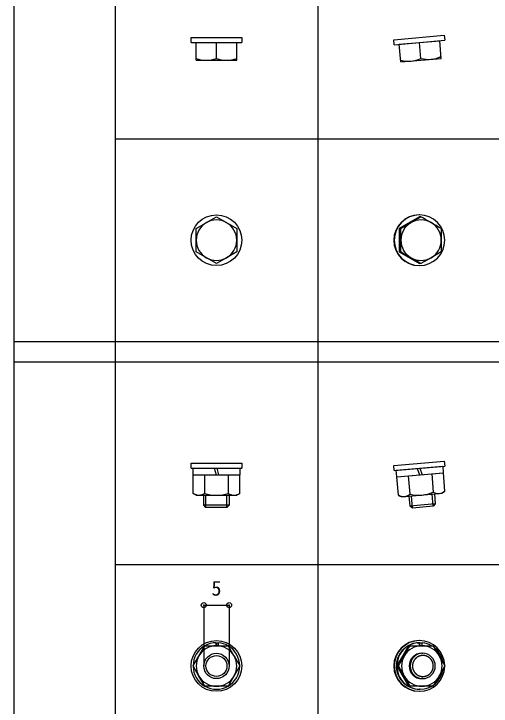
# Model space of a CAD drawing. Units: millimetres, scale not verified. Extents: x -390 to 390, y -260 to 278.
# Drawn here: x -390 to -295.8, y 4.1 to 140.7 of the extents above; entities that cross this region are included whole.
import ezdxf
from ezdxf.enums import TextEntityAlignment as Align

# ---------------------------------------------------------------- set-up
doc = ezdxf.new("R2010")
doc.units = ezdxf.units.MM
doc.header["$LTSCALE"] = 2
doc.header["$PDMODE"] = 32
doc.header["$PDSIZE"] = 1
for name, color, linetype in [('0-0_0-0', 3, 'Continuous'), ('0-1_0-1', 3, 'Continuous'), ('0-2_0-2', 3, 'Continuous'), ('0-3_0-3', 3, 'Continuous'), ('0-4_0-4', 3, 'Continuous'), ('0-F_0-F', 7, 'Continuous'), ('F-0_ 補助線', 4, 'Continuous')]:
    doc.layers.add(name, color=color, linetype=linetype)
doc.styles.add('ＭＳ ゴシック', font='')
doc.styles.get('ＭＳ ゴシック').set_extended_font_data('MS Gothic')

msp = doc.modelspace()

# ---------------------------------------------------------------- linework, layer by layer
at = {"layer": '0-0_0-0'}
for p, q in [((-355, 136), (-345, 136)), ((-355, 135), (-355, 136)), ((-345, 136), (-345, 135)), ((-314.981, 135.564), (-305.019, 136.436)), ((-314.894, 134.568), (-314.981, 135.564)), ((-314.894, 134.568), (-304.932, 135.44)), ((-313.898, 134.655), (-305.928, 135.352)), ((-305.623, 131.866), (-305.928, 135.352)), ((-305.019, 136.436), (-304.932, 135.44)), ((-355, 135), (-345, 135)), ((-354, 131.5), (-354, 135)), ((-354, 135), (-346, 135)), ((-350, 131.857), (-350, 135)), ((-346, 131.5), (-346, 135)), ((-313.593, 131.169), (-313.898, 134.655)), ((-309.639, 131.873), (-309.913, 135.004)), ((-354, 131.5), (-346, 131.5)), ((-313.593, 131.169), (-305.623, 131.866)), ((-345, 52), (-345, 51)), ((-305.019, 52.436), (-304.932, 51.44)), ((-355, 51), (-345, 51)), ((-350.433, 51), (-350.085, 49.7)), ((-349.915, 51), (-349.567, 49.7)), ((-345.4, 51), (-345.4, 49.7)), ((-314.894, 50.568), (-304.932, 51.44)), ((-310.344, 50.966), (-309.884, 49.701)), ((-309.828, 51.011), (-309.368, 49.746)), ((-305.33, 51.405), (-305.217, 50.11)), ((-354.619, 46.057), (-354.619, 49.7)), ((-354.619, 49.7), (-345.381, 49.7)), ((-354.6, 49.7), (-345.4, 49.7)), ((-352.309, 46.057), (-352.309, 49.7)), ((-347.69, 49.7), (-347.69, 46.058)), ((-345.381, 46.057), (-345.381, 49.7)), ((-314.401, 49.306), (-305.198, 50.111)), ((-314.083, 45.677), (-314.401, 49.306)), ((-314.382, 49.308), (-305.217, 50.11)), ((-311.782, 45.879), (-312.1, 49.507)), ((-307.499, 49.91), (-307.181, 46.282)), ((-304.881, 46.482), (-305.198, 50.111)), ((-304.881, 46.482), (-305.466, 46.073)), ((-354, 45.7), (-354.619, 46.057)), ((-354, 45.7), (-346, 45.7)), ((-352.067, 43.3), (-352.067, 45.7)), ((-347.933, 43.3), (-347.933, 45.7)), ((-347.5, 45.7), (-347.5, 43.733)), ((-345.381, 46.057), (-346, 45.7)), ((-313.436, 45.375), (-314.083, 45.677)), ((-313.436, 45.375), (-305.466, 46.073)), ((-311.301, 43.153), (-311.51, 45.544)), ((-307.182, 43.513), (-307.392, 45.904)), ((-306.96, 45.942), (-306.789, 43.982)), ((-347.5, 43.733), (-352.5, 43.733)), ((-347.5, 43.733), (-347.933, 43.3)), ((-306.789, 43.982), (-311.77, 43.546)), ((-306.789, 43.982), (-307.182, 43.513)), ((-347.933, 43.3), (-352.067, 43.3)), ((-307.182, 43.513), (-311.301, 43.153))]:
    msp.add_line(p, q, dxfattribs=at)
for points in [[(-355, 51), (-355, 52), (-345, 52)], [(-314.894, 50.568), (-314.981, 51.564), (-305.019, 52.436)], [(-354.6, 49.7), (-354.6, 51), (-345.4, 51)], [(-314.382, 49.308), (-314.495, 50.603), (-305.33, 51.405)], [(-354.619, 46.057), (-354.567, 46.028), (-354.515, 46), (-354.463, 45.972), (-354.437, 45.959), (-354.411, 45.946), (-354.385, 45.933), (-354.359, 45.92), (-354.332, 45.908), (-354.306, 45.896), (-354.28, 45.885), (-354.254, 45.874), (-354.228, 45.862), (-354.201, 45.852), (-354.176, 45.842), (-354.127, 45.824), (-354.077, 45.806), (-354.028, 45.79), (-354.003, 45.782), (-353.978, 45.775), (-353.928, 45.761), (-353.903, 45.755), (-353.878, 45.749), (-353.853, 45.743), (-353.828, 45.738), (-353.803, 45.733), (-353.778, 45.728), (-353.754, 45.724), (-353.729, 45.72), (-353.704, 45.716), (-353.68, 45.713), (-353.655, 45.71), (-353.63, 45.708), (-353.606, 45.706), (-353.588, 45.704), (-353.57, 45.703), (-353.552, 45.702), (-353.517, 45.701), (-353.499, 45.7), (-353.482, 45.7)], [(-353.464, 45.7), (-353.446, 45.7), (-353.428, 45.7), (-353.41, 45.701), (-353.374, 45.702), (-353.357, 45.704), (-353.321, 45.706), (-353.296, 45.708), (-353.271, 45.711), (-353.22, 45.717), (-353.195, 45.721), (-353.17, 45.725), (-353.145, 45.729), (-353.12, 45.734), (-353.094, 45.739), (-353.069, 45.744), (-353.044, 45.75), (-352.993, 45.763), (-352.968, 45.77), (-352.942, 45.777), (-352.892, 45.792), (-352.867, 45.8), (-352.792, 45.827), (-352.767, 45.836), (-352.742, 45.846), (-352.716, 45.856), (-352.691, 45.866), (-352.665, 45.877), (-352.64, 45.888), (-352.588, 45.912), (-352.563, 45.924), (-352.537, 45.936), (-352.512, 45.948), (-352.461, 45.974), (-352.41, 46.001), (-352.36, 46.029), (-352.309, 46.057)], [(-352.067, 43.3), (-352.5, 43.733), (-352.5, 45.7)], [(-314.083, 45.677), (-314.029, 45.653), (-313.975, 45.629), (-313.921, 45.606), (-313.894, 45.595), (-313.867, 45.585), (-313.839, 45.574), (-313.812, 45.564), (-313.785, 45.554), (-313.758, 45.544), (-313.731, 45.535), (-313.703, 45.526), (-313.677, 45.517), (-313.649, 45.509), (-313.624, 45.501), (-313.573, 45.487), (-313.522, 45.474), (-313.471, 45.463), (-313.446, 45.457), (-313.42, 45.452), (-313.369, 45.443), (-313.344, 45.438), (-313.318, 45.435), (-313.293, 45.431), (-313.268, 45.428), (-313.242, 45.425), (-313.217, 45.423), (-313.192, 45.421), (-313.167, 45.419), (-313.143, 45.417), (-313.118, 45.416), (-313.093, 45.416), (-313.068, 45.416), (-313.043, 45.416), (-313.026, 45.416), (-313.008, 45.416), (-312.99, 45.417), (-312.955, 45.418), (-312.937, 45.419), (-312.919, 45.421)], [(-312.902, 45.422), (-312.884, 45.424), (-312.866, 45.426), (-312.848, 45.428), (-312.813, 45.432), (-312.795, 45.435), (-312.76, 45.441), (-312.735, 45.445), (-312.71, 45.45), (-312.661, 45.46), (-312.636, 45.466), (-312.611, 45.472), (-312.586, 45.479), (-312.562, 45.486), (-312.537, 45.493), (-312.512, 45.501), (-312.487, 45.509), (-312.438, 45.526), (-312.413, 45.535), (-312.389, 45.544), (-312.34, 45.564), (-312.316, 45.574), (-312.243, 45.607), (-312.219, 45.619), (-312.195, 45.63), (-312.171, 45.643), (-312.146, 45.655), (-312.121, 45.668), (-312.097, 45.682), (-312.048, 45.709), (-312.023, 45.723), (-311.999, 45.738), (-311.975, 45.752), (-311.927, 45.782), (-311.878, 45.814), (-311.831, 45.846), (-311.782, 45.879)], [(-311.301, 43.153), (-311.77, 43.546), (-311.941, 45.506)]]:
    msp.add_lwpolyline(points, dxfattribs=at)
for centre, radius, start, end in [((-351.914, 137.757), 6.258, 250.523, 269.142), ((-352.09, 137.776), 6.277, 270.892, 289.445), ((-348, 137.279), 5.779, 249.752, 290.248), ((-312.059, 137.583), 6.258, 255.523, 274.142), ((-312.236, 137.587), 6.277, 275.892, 294.445), ((-308.119, 137.449), 5.779, 254.752, 295.248), ((-306.284, 48.321), 2.313, 277.15, 307.345), ((-349.907, 53.945), 8.246, 253.06, 269.353), ((-350.093, 53.938), 8.238, 270.645, 286.952), ((-346.455, 48.004), 2.305, 237.594, 267.91), ((-346.619, 48.012), 2.313, 272.15, 302.345), ((-310.077, 53.946), 8.246, 258.06, 274.353), ((-310.261, 53.923), 8.238, 275.645, 291.952), ((-306.12, 48.328), 2.305, 242.594, 272.91)]:
    msp.add_arc(centre, radius, start, end, dxfattribs=at)
at = {"layer": '0-1_0-1'}
for p, q in [((-350.085, 15.999), (-350.085, 16.599)), ((-349.915, 16), (-349.915, 16.599)), ((-349.915, 16.599), (-349.567, 16.58)), ((-349.567, 16), (-349.567, 16.58)), ((-310.344, 16.58), (-309.884, 16.599)), ((-309.884, 16), (-309.884, 16.599)), ((-309.829, 16), (-309.829, 16.599)), ((-309.829, 16.599), (-309.368, 16.58)), ((-309.368, 16), (-309.368, 16.58)), ((-309.8, 7.4), (-309.913, 7.4))]:
    msp.add_line(p, q, dxfattribs=at)
for centre, radius, start, end in [((-350, 12), 4.6, 91.054, 119.59), ((-350, 12), 4.6, 60.408, 84.599), ((-309.895, 12.001), 4.601, 95.608, 269.773), ((-309.799, 12.031), 4.569, 91.064, 119.692), ((-309.801, 12.03), 4.57, 60.308, 84.574), ((-350, 12), 4.6, 120.404, 179.592), ((-350, 12), 4.6, 0.408, 59.592), ((-309.779, 12.003), 4.604, 120.555, 179.63), ((-309.821, 12.004), 4.604, 8.837, 51.175), ((-309.813, 12.002), 2.554, 26.949, 27), ((-350, 12), 4.6, 180.408, 239.592), ((-350, 12), 4.6, 240.41, 359.592), ((-309.779, 11.997), 4.604, 180.369, 239.442), ((-309.806, 11.988), 4.588, 270.085, 351.24), ((-309.799, 11.969), 4.569, 240.308, 269.995)]:
    msp.add_arc(centre, radius, start, end, dxfattribs=at)
at = {"layer": '0-2_0-2'}
for p, q in [((-350, 100.619), (-346, 98.31)), ((-311.592, 99.469), (-309.639, 100.619)), ((-350, 91.381), (-354, 93.691)), ((-348.007, 92.532), (-350, 91.381))]:
    msp.add_line(p, q, dxfattribs=at)
for points in [[(-354, 93.691), (-354, 96), (-354, 98.31), (-352.007, 99.46), (-351.992, 99.469), (-350, 100.619)], [(-309.639, 100.619), (-309.913, 100.619), (-313.898, 98.31)], [(-313.624, 98.31), (-311.607, 99.46), (-311.592, 99.469)], [(-346, 98.31), (-346, 96), (-346, 93.691)], [(-313.624, 93.691), (-313.593, 96), (-313.624, 98.31), (-313.898, 98.31), (-313.898, 93.691)], [(-305.654, 98.31), (-305.623, 96), (-305.654, 93.691)], [(-346, 93.691), (-347.994, 92.54), (-348.007, 92.532)], [(-313.624, 93.691), (-313.898, 93.691), (-309.913, 91.381)], [(-305.654, 93.691), (-307.609, 92.54), (-307.622, 92.532)], [(-307.622, 92.532), (-309.639, 91.381), (-309.913, 91.381)]]:
    msp.add_lwpolyline(points, dxfattribs=at)
for centre, radius, start, end in [((-350, 96), 4, 0.007, 119.858), ((-309.608, 96.013), 3.985, 359.818, 119.858), ((-392.817, -47.494), 169.871, 59.129, 60.682), ((-349.999, 95.999), 4.001, 120.13, 179.99), ((-309.589, 96.002), 4.004, 120.279, 180.03), ((-350, 96), 4, 180.007, 299.88), ((-350.002, 96.001), 4.002, 300.112, 359.986), ((-309.607, 95.987), 3.985, 179.818, 299.88), ((-309.628, 95.998), 4.004, 300.261, 0.026), ((-396.805, -54.428), 169.877, 59.129, 60.682)]:
    msp.add_arc(centre, radius, start, end, dxfattribs=at)
at = {"layer": '0-3_0-3'}
for centre in [(-350, 96), (-350, 12)]:
    msp.add_circle(centre, 5, dxfattribs=at)
for centre, radius, start, end in [((-309.981, 96), 5, 90.218, 269.782), ((-309.894, 96), 5, 90.218, 269.782), ((-309.932, 96), 5, 270.218, 89.782), ((-309.981, 12), 5, 90.218, 269.782), ((-309.894, 12), 5, 90.218, 269.782), ((-309.922, 12.01), 4.99, 0.977, 89.894), ((-309.922, 11.99), 4.99, 270.106, 359.023)]:
    msp.add_arc(centre, radius, start, end, dxfattribs=at)
at = {"layer": '0-4_0-4'}
for p, q in [((-354.619, 12), (-352.309, 16)), ((-352.309, 16), (-350, 16)), ((-350, 16), (-347.69, 16)), ((-347.69, 16), (-346.539, 14.006)), ((-312.1, 16), (-314.401, 12)), ((-311.783, 16), (-312.1, 16)), ((-311.783, 16), (-309.451, 16)), ((-309.451, 16), (-307.181, 16)), ((-307.181, 16), (-306.003, 14.006)), ((-346.539, 14.006), (-346.532, 13.993)), ((-346.532, 13.993), (-345.381, 12)), ((-309.451, 14.5), (-309.279, 14.5)), ((-306.003, 14.006), (-305.996, 13.993)), ((-305.996, 13.993), (-304.881, 12)), ((-353.469, 10.008), (-354.619, 12)), ((-345.381, 12), (-347.69, 8)), ((-314.401, 12), (-312.1, 8)), ((-314.083, 12), (-314.401, 12)), ((-312.907, 10.008), (-314.083, 12)), ((-353.46, 9.993), (-353.469, 10.008)), ((-352.309, 8), (-353.46, 9.993)), ((-312.898, 9.993), (-312.907, 10.008)), ((-311.783, 8), (-312.898, 9.993)), ((-309.279, 9.5), (-309.451, 9.5)), ((-350, 8), (-352.309, 8)), ((-347.69, 8), (-350, 8)), ((-311.783, 8), (-312.1, 8)), ((-309.451, 8), (-311.783, 8)), ((-307.181, 8), (-309.451, 8))]:
    msp.add_line(p, q, dxfattribs=at)
for points in [[(-309.904, 13.957), (-309.928, 13.949), (-309.952, 13.94), (-309.976, 13.931), (-310, 13.922), (-310.023, 13.912), (-310.047, 13.902), (-310.071, 13.892), (-310.094, 13.882), (-310.118, 13.871), (-310.141, 13.86), (-310.164, 13.848), (-310.187, 13.836), (-310.211, 13.824), (-310.233, 13.812), (-310.257, 13.799), (-310.279, 13.786), (-310.302, 13.772), (-310.324, 13.758), (-310.347, 13.744), (-310.369, 13.73), (-310.391, 13.716), (-310.413, 13.7), (-310.434, 13.685), (-310.455, 13.67), (-310.477, 13.654), (-310.498, 13.638), (-310.519, 13.622), (-310.54, 13.605), (-310.56, 13.588), (-310.581, 13.571), (-310.601, 13.553), (-310.621, 13.535), (-310.64, 13.517), (-310.66, 13.499), (-310.679, 13.48), (-310.698, 13.462), (-310.717, 13.443), (-310.735, 13.423), (-310.753, 13.404)], [(-308.986, 14.051), (-309.01, 14.054), (-309.033, 14.056), (-309.057, 14.059), (-309.08, 14.061), (-309.103, 14.062), (-309.127, 14.064), (-309.15, 14.065), (-309.173, 14.066), (-309.196, 14.066), (-309.219, 14.067), (-309.242, 14.067), (-309.265, 14.067), (-309.287, 14.066), (-309.311, 14.066), (-309.334, 14.065), (-309.357, 14.064), (-309.38, 14.062), (-309.403, 14.061), (-309.427, 14.059), (-309.45, 14.056), (-309.474, 14.054), (-309.497, 14.051), (-309.521, 14.048), (-309.545, 14.044), (-309.569, 14.041), (-309.593, 14.037), (-309.617, 14.032), (-309.641, 14.028), (-309.664, 14.023), (-309.688, 14.018), (-309.712, 14.012), (-309.736, 14.006), (-309.76, 14), (-309.784, 13.994), (-309.808, 13.987), (-309.833, 13.98), (-309.857, 13.973), (-309.88, 13.965), (-309.904, 13.957)], [(-308.071, 13.7), (-308.093, 13.716), (-308.115, 13.73), (-308.137, 13.744), (-308.159, 13.758), (-308.182, 13.772), (-308.205, 13.786), (-308.227, 13.799), (-308.25, 13.812), (-308.273, 13.824), (-308.296, 13.836), (-308.319, 13.848), (-308.343, 13.86), (-308.366, 13.871), (-308.389, 13.882), (-308.413, 13.892), (-308.437, 13.902), (-308.46, 13.912), (-308.484, 13.922), (-308.508, 13.931), (-308.531, 13.94), (-308.555, 13.949), (-308.579, 13.957), (-308.603, 13.965), (-308.627, 13.973), (-308.651, 13.98), (-308.675, 13.987), (-308.699, 13.994), (-308.723, 14), (-308.747, 14.006), (-308.771, 14.012), (-308.795, 14.018), (-308.819, 14.023), (-308.843, 14.028), (-308.867, 14.032), (-308.891, 14.037), (-308.915, 14.041), (-308.939, 14.044), (-308.962, 14.048), (-308.986, 14.051)], [(-307.401, 12.926), (-307.413, 12.95), (-307.425, 12.972), (-307.437, 12.996), (-307.45, 13.018), (-307.463, 13.041), (-307.476, 13.064), (-307.49, 13.086), (-307.504, 13.109), (-307.518, 13.131), (-307.533, 13.153), (-307.548, 13.175), (-307.563, 13.197), (-307.579, 13.218), (-307.594, 13.24), (-307.61, 13.261), (-307.627, 13.282), (-307.643, 13.303), (-307.66, 13.324), (-307.677, 13.344), (-307.695, 13.364), (-307.712, 13.384), (-307.73, 13.404), (-307.749, 13.423), (-307.767, 13.443), (-307.786, 13.462), (-307.805, 13.48), (-307.824, 13.499), (-307.843, 13.517), (-307.863, 13.535), (-307.883, 13.553), (-307.903, 13.571), (-307.923, 13.588), (-307.944, 13.605), (-307.965, 13.622), (-307.986, 13.638), (-308.007, 13.654), (-308.028, 13.67), (-308.049, 13.685), (-308.071, 13.7)], [(-311.235, 12.521), (-311.241, 12.496), (-311.247, 12.472), (-311.252, 12.448), (-311.257, 12.424), (-311.262, 12.4), (-311.267, 12.376), (-311.271, 12.352), (-311.275, 12.328), (-311.279, 12.304), (-311.282, 12.28), (-311.285, 12.257), (-311.288, 12.233), (-311.29, 12.209), (-311.293, 12.186), (-311.295, 12.162), (-311.296, 12.139), (-311.298, 12.116), (-311.299, 12.092), (-311.3, 12.069), (-311.301, 12.046), (-311.301, 12.023), (-311.301, 12), (-311.301, 11.977), (-311.301, 11.954), (-311.3, 11.931), (-311.299, 11.908), (-311.298, 11.885), (-311.296, 11.861), (-311.295, 11.838), (-311.293, 11.814), (-311.29, 11.791), (-311.288, 11.767), (-311.285, 11.743), (-311.282, 11.72), (-311.279, 11.696), (-311.275, 11.672), (-311.271, 11.648), (-311.267, 11.624), (-311.262, 11.6)], [(-310.753, 13.404), (-310.771, 13.384), (-310.789, 13.364), (-310.806, 13.344), (-310.823, 13.324), (-310.841, 13.303), (-310.857, 13.282), (-310.873, 13.261), (-310.889, 13.24), (-310.905, 13.218), (-310.921, 13.197), (-310.936, 13.175), (-310.951, 13.153), (-310.965, 13.131), (-310.979, 13.109), (-310.993, 13.086), (-311.007, 13.064), (-311.021, 13.041), (-311.034, 13.018), (-311.046, 12.996), (-311.059, 12.972), (-311.071, 12.95), (-311.083, 12.926), (-311.094, 12.903), (-311.105, 12.879), (-311.116, 12.856), (-311.127, 12.832), (-311.137, 12.808), (-311.147, 12.785), (-311.156, 12.761), (-311.166, 12.737), (-311.175, 12.713), (-311.183, 12.689), (-311.191, 12.665), (-311.199, 12.641), (-311.207, 12.617), (-311.215, 12.593), (-311.221, 12.569), (-311.228, 12.545), (-311.235, 12.521)], [(-307.183, 12), (-307.183, 12.023), (-307.183, 12.046), (-307.184, 12.069), (-307.185, 12.092), (-307.186, 12.116), (-307.187, 12.139), (-307.189, 12.162), (-307.191, 12.186), (-307.193, 12.209), (-307.196, 12.233), (-307.199, 12.257), (-307.202, 12.28), (-307.205, 12.304), (-307.209, 12.328), (-307.213, 12.352), (-307.217, 12.376), (-307.222, 12.4), (-307.227, 12.424), (-307.232, 12.448), (-307.237, 12.472), (-307.243, 12.496), (-307.249, 12.521), (-307.255, 12.545), (-307.262, 12.569), (-307.269, 12.593), (-307.277, 12.617), (-307.284, 12.641), (-307.292, 12.665), (-307.301, 12.689), (-307.309, 12.713), (-307.318, 12.737), (-307.327, 12.761), (-307.337, 12.785), (-307.347, 12.808), (-307.357, 12.832), (-307.367, 12.856), (-307.378, 12.879), (-307.389, 12.903), (-307.401, 12.926)], [(-311.262, 11.6), (-311.257, 11.576), (-311.252, 11.552), (-311.247, 11.528), (-311.241, 11.504), (-311.235, 11.48), (-311.228, 11.456), (-311.221, 11.431), (-311.215, 11.407), (-311.207, 11.383), (-311.199, 11.359), (-311.191, 11.335), (-311.183, 11.311), (-311.175, 11.287), (-311.166, 11.263), (-311.156, 11.239), (-311.147, 11.216), (-311.137, 11.192), (-311.127, 11.168), (-311.116, 11.144), (-311.105, 11.121), (-311.094, 11.097), (-311.083, 11.074), (-311.071, 11.051), (-311.059, 11.028), (-311.046, 11.004), (-311.034, 10.982), (-311.021, 10.959), (-311.007, 10.936), (-310.993, 10.914), (-310.979, 10.891), (-310.965, 10.869), (-310.951, 10.847), (-310.936, 10.825), (-310.921, 10.803), (-310.905, 10.782), (-310.889, 10.76), (-310.873, 10.739), (-310.857, 10.718), (-310.841, 10.697)], [(-308.182, 10.228), (-308.159, 10.242), (-308.137, 10.256), (-308.115, 10.27), (-308.093, 10.285), (-308.071, 10.3), (-308.049, 10.315), (-308.028, 10.33), (-308.007, 10.346), (-307.986, 10.362), (-307.965, 10.379), (-307.944, 10.395), (-307.923, 10.412), (-307.903, 10.43), (-307.883, 10.447), (-307.863, 10.465), (-307.843, 10.483), (-307.824, 10.501), (-307.805, 10.52), (-307.786, 10.538), (-307.767, 10.558), (-307.749, 10.577), (-307.73, 10.596), (-307.712, 10.616), (-307.695, 10.636), (-307.677, 10.656), (-307.66, 10.677), (-307.643, 10.697), (-307.627, 10.718), (-307.61, 10.739), (-307.594, 10.76), (-307.579, 10.782), (-307.563, 10.803), (-307.548, 10.825), (-307.533, 10.847), (-307.518, 10.869), (-307.504, 10.891), (-307.49, 10.914), (-307.476, 10.936), (-307.463, 10.959)], [(-307.463, 10.959), (-307.45, 10.982), (-307.437, 11.004), (-307.425, 11.028), (-307.413, 11.051), (-307.401, 11.074), (-307.389, 11.097), (-307.378, 11.121), (-307.367, 11.144), (-307.357, 11.168), (-307.347, 11.192), (-307.337, 11.216), (-307.327, 11.239), (-307.318, 11.263), (-307.309, 11.287), (-307.301, 11.311), (-307.292, 11.335), (-307.284, 11.359), (-307.277, 11.383), (-307.269, 11.407), (-307.262, 11.431), (-307.255, 11.456), (-307.249, 11.48), (-307.243, 11.504), (-307.237, 11.528), (-307.232, 11.552), (-307.227, 11.576), (-307.222, 11.6), (-307.217, 11.624), (-307.213, 11.648), (-307.209, 11.672), (-307.205, 11.696), (-307.202, 11.72), (-307.199, 11.743), (-307.196, 11.767), (-307.193, 11.791), (-307.191, 11.814), (-307.189, 11.838), (-307.187, 11.861), (-307.186, 11.885)], [(-307.186, 11.885), (-307.185, 11.908), (-307.184, 11.931), (-307.183, 11.954), (-307.183, 11.977), (-307.183, 12)], [(-310.841, 10.697), (-310.823, 10.677), (-310.806, 10.656), (-310.789, 10.636), (-310.771, 10.616), (-310.753, 10.596), (-310.735, 10.577), (-310.717, 10.558), (-310.698, 10.538), (-310.679, 10.52), (-310.66, 10.501), (-310.64, 10.483), (-310.621, 10.465), (-310.601, 10.447), (-310.581, 10.43), (-310.56, 10.412), (-310.54, 10.395), (-310.519, 10.379), (-310.498, 10.362), (-310.477, 10.346), (-310.455, 10.33), (-310.434, 10.315), (-310.413, 10.3), (-310.391, 10.285), (-310.369, 10.27), (-310.347, 10.256), (-310.324, 10.242), (-310.302, 10.228), (-310.279, 10.214), (-310.257, 10.202), (-310.233, 10.189), (-310.211, 10.176), (-310.187, 10.164), (-310.164, 10.152), (-310.141, 10.141), (-310.118, 10.13), (-310.094, 10.118), (-310.071, 10.108), (-310.047, 10.098), (-310.023, 10.088)], [(-310.023, 10.088), (-310, 10.078), (-309.976, 10.069), (-309.952, 10.06), (-309.928, 10.051), (-309.904, 10.043), (-309.88, 10.035), (-309.857, 10.027), (-309.833, 10.02), (-309.808, 10.013), (-309.784, 10.006), (-309.76, 10), (-309.736, 9.994), (-309.712, 9.988), (-309.688, 9.982), (-309.664, 9.977), (-309.641, 9.972), (-309.617, 9.968), (-309.593, 9.963), (-309.569, 9.959), (-309.545, 9.956), (-309.521, 9.952), (-309.497, 9.949), (-309.474, 9.946), (-309.45, 9.944), (-309.427, 9.942), (-309.403, 9.94), (-309.38, 9.938), (-309.357, 9.936), (-309.334, 9.935), (-309.311, 9.934), (-309.287, 9.934), (-309.265, 9.933), (-309.242, 9.933), (-309.219, 9.933), (-309.196, 9.934), (-309.173, 9.934), (-309.15, 9.935), (-309.127, 9.936), (-309.103, 9.938)], [(-309.103, 9.938), (-309.08, 9.94), (-309.057, 9.942), (-309.033, 9.944), (-309.01, 9.946), (-308.986, 9.949), (-308.962, 9.952), (-308.939, 9.956), (-308.915, 9.959), (-308.891, 9.963), (-308.867, 9.968), (-308.843, 9.972), (-308.819, 9.977), (-308.795, 9.982), (-308.771, 9.988), (-308.747, 9.994), (-308.723, 10), (-308.699, 10.006), (-308.675, 10.013), (-308.651, 10.02), (-308.627, 10.027), (-308.603, 10.035), (-308.579, 10.043), (-308.555, 10.051), (-308.531, 10.06), (-308.508, 10.069), (-308.484, 10.078), (-308.46, 10.088), (-308.437, 10.098), (-308.413, 10.108), (-308.389, 10.118), (-308.366, 10.13), (-308.343, 10.141), (-308.319, 10.152), (-308.296, 10.164), (-308.273, 10.176), (-308.25, 10.189), (-308.227, 10.202), (-308.205, 10.214), (-308.182, 10.228)]]:
    msp.add_lwpolyline(points, dxfattribs=at)
for radius in [2.5, 2.067]:
    msp.add_circle((-350, 12), radius, dxfattribs=at)
for centre, radius, start, end in [((-350, 12), 4, 90.007, 209.858), ((-350.001, 11.998), 4.002, 30.112, 89.986), ((-398.43, 63.174), 98.657, 328.754, 331.435), ((-309.437, 12), 4, 90.195, 209.859), ((-309.455, 12.016), 3.984, 29.963, 89.946), ((-350, 12), 4, 270.007, 29.881), ((-309.446, 12.005), 2.495, 90.109, 180.109), ((-309.27, 12), 2.5, 90.218, 269.782), ((-309.465, 12), 4, 270.196, 29.881), ((-309.451, 12.019), 2.481, 88.02, 89.067), ((-309.284, 12.005), 2.495, 359.891, 89.891), ((-309.446, 11.995), 2.495, 179.891, 269.891), ((-309.284, 11.995), 2.495, 270.109, 0.109), ((-391.529, 59.174), 98.658, 328.754, 331.435), ((-349.999, 12.001), 4.001, 210.13, 269.99), ((-309.447, 11.983), 3.983, 209.981, 269.95), ((-309.451, 11.981), 2.481, 270.924, 271.983)]:
    msp.add_arc(centre, radius, start, end, dxfattribs=at)
at = {"layer": '0-F_0-F'}
for p, q in [((-352.5, 24), (-347.5, 24)), ((-352.5, 24), (-352.5, 12)), ((-347.5, 24), (-347.5, 12))]:
    msp.add_line(p, q, dxfattribs=at)
for p in [(-352.5, 24), (-347.5, 24)]:
    msp.add_point(p, dxfattribs=at)
at = {"layer": 'F-0_ 補助線', "color": 6}
for p, q in [((-390, 260), (-390, -260)), ((-370, 260), (-370, -260))]:
    msp.add_line(p, q, dxfattribs=at)
at = {"layer": 'F-0_ 補助線'}
for p, q in [((-330, 260), (-330, -260)), ((-370, 116), (390, 116)), ((-390, 76), (390, 76)), ((-390, 72), (390, 72)), ((-370, 32), (390, 32))]:
    msp.add_line(p, q, dxfattribs=at)

# ---------------------------------------------------------------- texts
at = {"layer": '0-F_0-F', "style": 'ＭＳ ゴシック'}
msp.add_text('5', height=2.933, dxfattribs=at).set_placement((-351, 25), align=Align.BOTTOM_LEFT)

doc.saveas('drawing.dxf')
